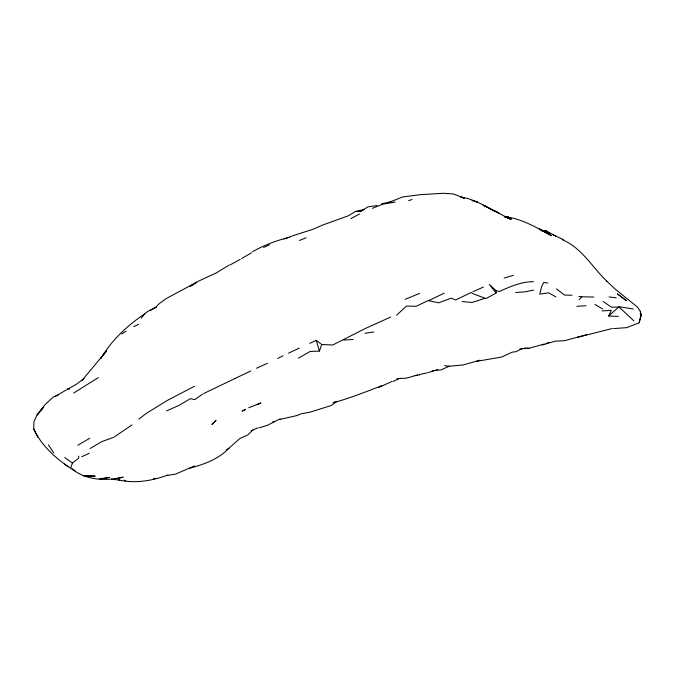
<?xml version="1.0" encoding="UTF-8"?>
<svg xmlns="http://www.w3.org/2000/svg" width="675" height="675" viewBox="0 0 675 675"><rect width="100%" height="100%" fill="white"/><g stroke="black" fill="none" stroke-linecap="round" stroke-linejoin="round"><path stroke-width="1.01" d="M114.539 478.972L123.213 477.157C106.928 481.005 87.834 480.566 73.811 470.357C57.628 460.013 42.036 446.791 33.75 429.081L33.944 421.706L37.083 414.973L44.904 404.747L53.317 397.027L58.674 394.841M78.772 456.14L78.595 458.308L72.419 462.949L70.85 467.589M613.693 328.556L626.586 327.67L639.107 322.852L640.938 315.191L640.33 311.285L637.445 307.074L615.068 288.993L606.673 281.062M639.107 322.852L641.25 315.411L640.33 311.285M298.434 358.155L310.146 351.473L319.427 351.076L321.747 344.537L316.246 340.36L309.783 343.356M618.224 316.398L608.597 316.01L611.305 310.365L602.075 310.905M189.869 468.172C204.5 464.155 218.531 459.287 229.247 447.905L239.811 438.548L247.733 434.978L252.872 430.026L258.078 427.773M141.252 318.22L144.602 313.9L147.774 311.403L155.512 307.412L159.089 303.801L166.278 298.519L196.712 282.209L190.207 286.327L197.623 281.576L216.304 272.911L229.154 265.064M42.635 408.004L37.083 414.973L43.613 407.43M81.709 380.835L106.456 350.992L100.921 358.307C111.788 340.031 127.153 325.772 144.602 313.9M82.595 380.05L83.987 378.523L76.866 383.94L55.409 396.242M579.116 299.624L581.825 296.814L593.764 297.025M396.605 315.208L406.519 306.062L416.07 306.29L428.203 300.569L438.632 302.822L451.212 298.156L455.6 299.978L471.142 292.494L473.428 293.895L486.008 298.578L496.1 293.06L496.074 290.63L489.324 284.47L496.1 293.06M608.597 316.01L619.186 306.703L633.251 308.99M335.011 401.895L333.307 402.747C349.059 398.419 364.635 392.318 379.662 386.497M138.772 419.209L146.374 413.345L167.189 400.503L194.417 386.286M336.817 401.38L331.248 405.523L310.053 412.155L301.295 413.792L296.924 415.555L279.703 419.496M202.643 394.141L194.712 399.659L190.477 398.63L178.833 405.481L166.565 410.889M131.996 424.904L114.657 436.649M121.627 334.024L126.09 331.113M98.373 377.57L73.71 393.027M77.87 445.213L89.699 438.303M293.684 235.448L312.711 229.39L322.709 225.028L348.376 215.781L355.514 211.477L360.602 211.376L368.103 206.82L377.021 205.571M90.087 448.521L101.722 441.653L113.906 437.223M241.625 258.542L251.513 252.788M252.585 251.707C264.001 245.16 276.556 240.418 289.364 237.347M280.159 418.829L267.578 425.225L259.259 427.857M230.133 264.895L240.182 259.411M150.002 310.66L156.33 307.201M226.235 449.82L228.943 448.335M350.848 218.632L359.48 214M378.278 387.695L391.998 381.434M360.602 211.376L364.112 209.495L355.514 211.477M393.027 381.451L400.157 378.236M203.707 393.508L234.976 378.506M277.746 358.408L283.163 355.733M133.726 326.666L138.67 324.228M250.855 370.946L235.052 378.464M521.952 348.739L515.877 351.717L512.19 352.156L501.593 357.05L476.272 361.403M299.303 348.123L288.596 353.118M428.515 300.696L444.218 293.178M194.518 465.919L175.525 474.12L167.071 475.495M267.511 363.234L256.525 368.238M81.785 456.722L89.269 453.296M263.613 247.463L269.435 244.814M251.083 430.836L252.872 430.026M479.95 360.197L463.202 364.939L449.17 366.238L441.231 369.773L432.262 370.904M472.998 291.668L483.418 287.069M419.622 293.389L405.177 299.337M256.854 404.688L260.913 402.967L248.712 407.751M372.372 208.33L382.472 204.247L395.238 202.07M167.847 475.04C152.196 480.803 135.186 483.798 118.682 479.942L119.315 480.018L111.485 479.25M299.464 240.443L306.121 237.819M272.683 422.027L274.506 421.301M390.749 317.022L365.782 328.286L332.733 344.993L321.747 344.537M408.577 200.728L411.995 199.463M283.989 239.034L293.169 235.659M586.423 334.741L564.393 340.748L555.12 341.179L542.177 345.018M544.134 344.064L528.998 348.283L519.809 348.916M546.05 343.423L548.918 342.47M427.899 372.701L437.687 369.503M484.819 298.375L471.994 302.484L462.122 301.523M417.639 374.937L406.223 378.211L396.934 378.591M504.132 278.083L513.422 275.341M577.513 337.331L612.343 328.489M381.442 203.918L391.821 201.412L390.057 201.968L402.511 196.99L420.415 194.653L443.576 193.278L453.634 193.987L464.468 198.29M419.69 374.49L426.878 372.921M533.672 290.098L524.973 291.845L515.793 292.494M365.006 333.29L373.908 332.007M153.706 478.693L155.647 478.432L153.613 478.533M414.56 375.604L419.437 375.013M533.503 281.686C521.429 281.669 510.148 286.554 499.382 291.532L496.074 290.63M343.879 340.082L353.093 339.508M576.863 306.315L586.077 305.758M380.354 385.906L381.687 385.855M618.562 307.083L611.516 307.192L603.163 301.514M544.649 230.901L546.261 230.875L556.031 236.334M504.697 216.633C521.539 218.582 536.878 227.635 551.542 235.727L539.359 228.918L548.665 233.997M85.657 475.909L95.217 476.128L83.135 475.807M504.259 216.818L508.435 217.088L504.841 216.759M572.029 295.22L564.502 295.076L556.403 288.917M524.576 347.954L528.998 348.283M609.044 296.933L616.132 297.802M541.148 230.251L546.261 230.875M444.597 365.656L449.17 366.238M547.881 283.07L543.67 282.513L541.628 286.622L539.738 294.14L548.632 292.832L555.803 296.848M578.914 296.409L581.825 296.814M562.224 239.692C581.403 247.523 592.042 266.87 606.395 280.792L606.741 281.18M67.576 388.775L69.643 389.129M461.017 197.1C473.639 198.889 484.464 205.791 495.492 211.646L483.148 205.116L498.842 212.963L495.053 211.334M472.011 200.593L477.428 202.011L474.407 201.26M460.898 197.201L463.573 198.02M505.828 217.266L511.49 219.021L507.111 217.561L510.148 219.172L494.935 211.14M541.941 230.892L549.695 233.305L542.025 230.546L548.336 233.812M553.07 234.765L563.363 239.642M124.267 480.136L125.736 480.845M594.962 304.417L602.758 309.057M64.825 457.625L72.419 462.949M64.479 464.088L67.854 466.56M72.242 468.72L75.237 471.015M633.977 320.979L619.178 307.108M640.187 313.808L641.25 315.411M48.44 444.808L53.671 452.858M33.75 429.081L37.977 437.341M316.246 340.36L319.427 351.076M215.924 420.424L212.068 424.322L215.924 420.424M244.51 409.919L242.148 411.1L245.455 409.472L244.51 409.919M100.693 478.811L99.63 478.997L109.553 477.436L100.693 478.811M618.249 294.502L617.389 293.912L626.408 300.687L618.249 294.502"/></g></svg>
